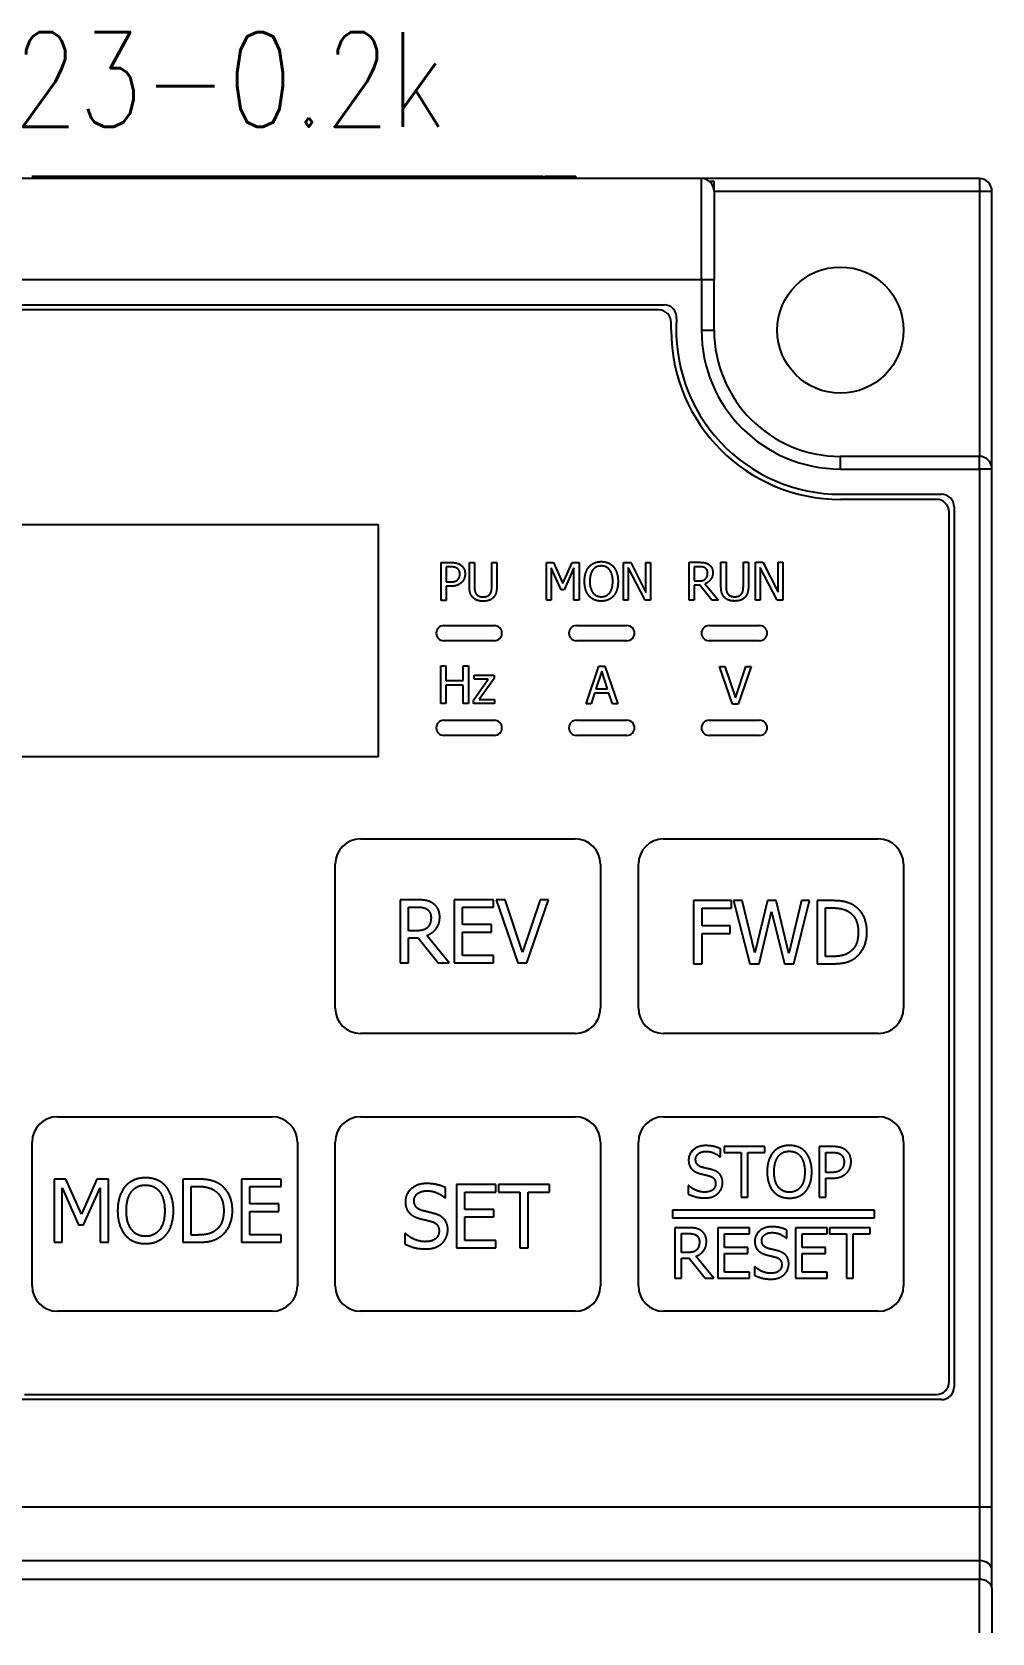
# Model space of a CAD drawing. Header units: millimetres. Extents: x -1721 to 4288, y -273 to 2028.
# Drawn here: x 138 to 168.4, y 1297.3 to 1348 of the extents above; entities that cross this region are included whole.
import ezdxf
from ezdxf.enums import TextEntityAlignment as Align

# ---------------------------------------------------------------- set-up
doc = ezdxf.new("R2010")
doc.units = ezdxf.units.MM
doc.header["$LTSCALE"] = 5
doc.header["$MEASUREMENT"] = 0
doc.layers.add('2', color=2, linetype='CONTINUOUS')
doc.layers.add('圖框', color=7, linetype='CONTINUOUS')
doc.styles.add('標楷體', font='simplex.shx', dxfattribs={"width": 0.8, "bigfont": 'chineset.shx'})

msp = doc.modelspace()

# ---------------------------------------------------------------- linework, layer by layer
at = {"layer": '圖框'}
for p, q in [((159.193, 1343.337), (114.393, 1343.337)), ((137.985, 1343.417), (138.112, 1343.417)), ((138.112, 1343.417), (138.34, 1343.417)), ((138.112, 1343.337), (138.112, 1343.417)), ((138.34, 1343.337), (138.34, 1343.417)), ((138.34, 1343.417), (138.457, 1343.417)), ((138.457, 1343.337), (138.457, 1343.417)), ((138.457, 1343.417), (138.516, 1343.417)), ((138.516, 1343.337), (138.516, 1343.417)), ((138.516, 1343.417), (138.784, 1343.417)), ((138.784, 1343.337), (138.784, 1343.417)), ((138.784, 1343.417), (138.939, 1343.417)), ((138.939, 1343.417), (139.023, 1343.417)), ((138.939, 1343.337), (138.939, 1343.417)), ((139.023, 1343.417), (139.346, 1343.417)), ((139.023, 1343.337), (139.023, 1343.417)), ((139.346, 1343.337), (139.346, 1343.417)), ((139.346, 1343.417), (139.457, 1343.417)), ((139.457, 1343.417), (139.599, 1343.417)), ((139.457, 1343.337), (139.457, 1343.417)), ((139.599, 1343.337), (139.599, 1343.417)), ((139.698, 1343.337), (139.698, 1343.417)), ((139.956, 1343.337), (139.956, 1343.417)), ((140.205, 1343.337), (140.205, 1343.417)), ((140.319, 1343.337), (140.319, 1343.417)), ((140.319, 1343.417), (140.467, 1343.417)), ((140.467, 1343.337), (140.467, 1343.417)), ((140.633, 1343.337), (140.633, 1343.417)), ((140.653, 1343.337), (140.653, 1343.417)), ((140.747, 1343.337), (140.747, 1343.417)), ((140.986, 1343.337), (140.986, 1343.417)), ((141.119, 1343.337), (141.119, 1343.417)), ((141.217, 1343.417), (141.307, 1343.417)), ((141.217, 1343.337), (141.217, 1343.417)), ((141.307, 1343.337), (141.307, 1343.417)), ((141.392, 1343.337), (141.392, 1343.417)), ((141.622, 1343.337), (141.622, 1343.417)), ((141.852, 1343.337), (141.852, 1343.417)), ((141.938, 1343.337), (141.938, 1343.417)), ((141.938, 1343.417), (142.106, 1343.417)), ((142.106, 1343.337), (142.106, 1343.417)), ((142.106, 1343.417), (142.215, 1343.417)), ((142.215, 1343.337), (142.215, 1343.417)), ((142.215, 1343.417), (142.32, 1343.417)), ((142.32, 1343.417), (142.398, 1343.417)), ((142.32, 1343.337), (142.32, 1343.417)), ((142.32, 1343.417), (142.32, 1343.417)), ((142.32, 1343.337), (142.32, 1343.417)), ((142.398, 1343.417), (142.464, 1343.417)), ((142.398, 1343.337), (142.398, 1343.417)), ((142.464, 1343.337), (142.464, 1343.417)), ((142.464, 1343.417), (142.593, 1343.417)), ((142.593, 1343.337), (142.593, 1343.417)), ((142.762, 1343.337), (142.762, 1343.417)), ((142.762, 1343.417), (143.192, 1343.417)), ((143.192, 1343.337), (143.192, 1343.417)), ((143.192, 1343.417), (143.434, 1343.417)), ((143.434, 1343.417), (143.525, 1343.417)), ((143.434, 1343.337), (143.434, 1343.417)), ((143.525, 1343.337), (143.525, 1343.417)), ((143.525, 1343.417), (143.768, 1343.417)), ((143.768, 1343.417), (143.851, 1343.417)), ((143.768, 1343.337), (143.768, 1343.417)), ((143.851, 1343.337), (143.851, 1343.417)), ((143.859, 1343.417), (144.031, 1343.417)), ((143.859, 1343.337), (143.859, 1343.417)), ((144.031, 1343.337), (144.031, 1343.417)), ((144.285, 1343.337), (144.285, 1343.417)), ((144.433, 1343.337), (144.433, 1343.417)), ((144.489, 1343.337), (144.489, 1343.417)), ((144.553, 1343.417), (144.66, 1343.417)), ((144.553, 1343.337), (144.553, 1343.417)), ((144.66, 1343.337), (144.66, 1343.417)), ((144.66, 1343.417), (145.104, 1343.417)), ((145.104, 1343.417), (145.174, 1343.417)), ((145.104, 1343.337), (145.104, 1343.417)), ((145.174, 1343.417), (145.18, 1343.417)), ((145.174, 1343.337), (145.174, 1343.417)), ((145.18, 1343.337), (145.18, 1343.417)), ((145.272, 1343.417), (145.386, 1343.417)), ((145.272, 1343.337), (145.272, 1343.417)), ((145.386, 1343.417), (145.823, 1343.417)), ((145.386, 1343.337), (145.386, 1343.417)), ((145.823, 1343.337), (145.823, 1343.417)), ((145.823, 1343.417), (145.974, 1343.417)), ((145.974, 1343.337), (145.974, 1343.417)), ((145.974, 1343.417), (145.986, 1343.417)), ((145.986, 1343.337), (145.986, 1343.417)), ((146.22, 1343.337), (146.22, 1343.417)), ((146.22, 1343.417), (146.826, 1343.417)), ((146.826, 1343.337), (146.826, 1343.417)), ((147.021, 1343.417), (147.028, 1343.417)), ((147.021, 1343.337), (147.021, 1343.417)), ((147.028, 1343.417), (147.117, 1343.417)), ((147.028, 1343.337), (147.028, 1343.417)), ((147.117, 1343.417), (147.316, 1343.417)), ((147.117, 1343.337), (147.117, 1343.417)), ((147.316, 1343.417), (147.373, 1343.417)), ((147.316, 1343.337), (147.316, 1343.417)), ((147.373, 1343.417), (147.573, 1343.417)), ((147.373, 1343.337), (147.373, 1343.417)), ((147.573, 1343.337), (147.573, 1343.417)), ((147.573, 1343.417), (147.668, 1343.417)), ((147.668, 1343.337), (147.668, 1343.417)), ((147.668, 1343.417), (147.718, 1343.417)), ((147.718, 1343.337), (147.718, 1343.417)), ((147.718, 1343.417), (147.778, 1343.417)), ((147.778, 1343.417), (147.875, 1343.417)), ((147.778, 1343.337), (147.778, 1343.417)), ((147.875, 1343.417), (147.945, 1343.417)), ((147.875, 1343.337), (147.875, 1343.417)), ((147.945, 1343.417), (148.258, 1343.417)), ((147.945, 1343.337), (147.945, 1343.417)), ((148.258, 1343.417), (148.328, 1343.417)), ((148.258, 1343.337), (148.258, 1343.417)), ((148.328, 1343.337), (148.328, 1343.417)), ((148.328, 1343.417), (148.43, 1343.417)), ((148.43, 1343.417), (148.539, 1343.417)), ((148.43, 1343.337), (148.43, 1343.417)), ((148.539, 1343.417), (148.721, 1343.417)), ((148.539, 1343.337), (148.539, 1343.417)), ((148.721, 1343.337), (148.721, 1343.417)), ((148.991, 1343.337), (148.991, 1343.417)), ((149.147, 1343.337), (149.147, 1343.417)), ((149.277, 1343.417), (149.302, 1343.417)), ((149.277, 1343.337), (149.277, 1343.417)), ((149.302, 1343.337), (149.302, 1343.417)), ((149.302, 1343.417), (149.776, 1343.417)), ((149.776, 1343.417), (150.059, 1343.417)), ((149.776, 1343.337), (149.776, 1343.417)), ((150.059, 1343.337), (150.059, 1343.417)), ((150.062, 1343.417), (150.246, 1343.417)), ((150.062, 1343.337), (150.062, 1343.417)), ((150.246, 1343.337), (150.246, 1343.417)), ((150.246, 1343.417), (150.53, 1343.417)), ((150.53, 1343.337), (150.53, 1343.417)), ((150.53, 1343.417), (150.693, 1343.417)), ((150.693, 1343.417), (150.782, 1343.417)), ((150.693, 1343.337), (150.693, 1343.417)), ((150.782, 1343.417), (151.124, 1343.417)), ((150.782, 1343.337), (150.782, 1343.417)), ((151.124, 1343.337), (151.124, 1343.417)), ((151.124, 1343.417), (151.242, 1343.417)), ((151.242, 1343.337), (151.242, 1343.417)), ((151.484, 1343.337), (151.484, 1343.417)), ((151.565, 1343.417), (151.668, 1343.417)), ((151.565, 1343.337), (151.565, 1343.417)), ((151.668, 1343.337), (151.668, 1343.417)), ((151.668, 1343.417), (151.727, 1343.417)), ((151.727, 1343.337), (151.727, 1343.417)), ((151.727, 1343.417), (151.74, 1343.417)), ((151.74, 1343.337), (151.74, 1343.417)), ((151.839, 1343.337), (151.839, 1343.417)), ((152.093, 1343.337), (152.093, 1343.417)), ((152.233, 1343.337), (152.233, 1343.417)), ((152.337, 1343.337), (152.337, 1343.417)), ((152.337, 1343.417), (152.473, 1343.417)), ((152.473, 1343.417), (152.569, 1343.417)), ((152.473, 1343.337), (152.473, 1343.417)), ((152.569, 1343.417), (152.928, 1343.417)), ((152.569, 1343.337), (152.569, 1343.417)), ((152.928, 1343.337), (152.928, 1343.417)), ((152.928, 1343.417), (153.023, 1343.417)), ((153.023, 1343.417), (153.187, 1343.417)), ((153.023, 1343.337), (153.023, 1343.417)), ((153.187, 1343.337), (153.187, 1343.417)), ((153.187, 1343.417), (153.471, 1343.417)), ((153.471, 1343.337), (153.471, 1343.417)), ((153.471, 1343.417), (153.52, 1343.417)), ((153.52, 1343.337), (153.52, 1343.417)), ((153.52, 1343.417), (153.634, 1343.417)), ((153.634, 1343.417), (153.723, 1343.417)), ((153.634, 1343.337), (153.634, 1343.417)), ((153.723, 1343.417), (154.065, 1343.417)), ((153.723, 1343.337), (153.723, 1343.417)), ((154.065, 1343.337), (154.065, 1343.417)), ((154.065, 1343.417), (154.183, 1343.417)), ((154.183, 1343.337), (154.183, 1343.417)), ((154.241, 1343.337), (154.241, 1343.417)), ((154.29, 1343.417), (154.387, 1343.417)), ((154.29, 1343.337), (154.29, 1343.417)), ((154.387, 1343.417), (154.457, 1343.417)), ((154.387, 1343.337), (154.387, 1343.417)), ((154.457, 1343.417), (154.77, 1343.417)), ((154.457, 1343.337), (154.457, 1343.417)), ((154.77, 1343.417), (154.841, 1343.417)), ((154.77, 1343.337), (154.77, 1343.417)), ((154.841, 1343.337), (154.841, 1343.417)), ((154.841, 1343.417), (154.942, 1343.417)), ((154.942, 1343.337), (154.942, 1343.417)), ((155.218, 1343.337), (155.218, 1343.417)), ((167.993, 1343.337), (159.193, 1343.337)), ((159.193, 1340.137), (159.193, 1343.337)), ((159.433, 1343.257), (159.593, 1343.257)), ((159.593, 1342.937), (159.593, 1343.257)), ((167.993, 1343.337), (167.993, 1342.937)), ((159.593, 1342.937), (167.993, 1342.937)), ((159.593, 1342.937), (159.593, 1340.137)), ((167.993, 1342.937), (168.393, 1342.937)), ((167.993, 1342.937), (167.993, 1334.537)), ((168.393, 1334.137), (168.393, 1342.937)), ((114.393, 1340.137), (159.193, 1340.137)), ((159.193, 1340.137), (159.193, 1338.537)), ((159.193, 1340.137), (159.593, 1340.137)), ((159.593, 1338.537), (159.593, 1340.137)), ((115.593, 1339.337), (158.007, 1339.337)), ((157.833, 1339.177), (115.753, 1339.177)), ((158.233, 1338.537), (158.233, 1338.777)), ((159.193, 1338.537), (159.593, 1338.537)), ((163.593, 1334.137), (163.593, 1334.537)), ((167.993, 1334.537), (163.593, 1334.537)), ((167.993, 1334.137), (167.993, 1334.537)), ((163.593, 1334.137), (167.993, 1334.137)), ((167.993, 1334.137), (167.993, 1301.252)), ((168.393, 1334.137), (167.993, 1334.137)), ((168.393, 1301.252), (168.393, 1334.137)), ((163.593, 1333.337), (166.793, 1333.337)), ((166.633, 1333.177), (163.593, 1333.177)), ((167.193, 1332.937), (167.193, 1305.057)), ((118.553, 1332.377), (148.953, 1332.377)), ((148.953, 1332.377), (148.953, 1325.017)), ((167.033, 1305.217), (167.033, 1332.777)), ((150.947, 1329.976), (150.947, 1331.176)), ((150.947, 1331.176), (151.248, 1331.176)), ((151.239, 1331.038), (151.106, 1331.038)), ((151.106, 1331.038), (151.106, 1330.559)), ((151.843, 1330.427), (151.843, 1331.176)), ((151.843, 1331.176), (152.002, 1331.176)), ((152.002, 1331.176), (152.002, 1330.427)), ((152.551, 1330.423), (152.551, 1331.176)), ((152.551, 1331.176), (152.711, 1331.176)), ((152.711, 1331.176), (152.711, 1330.427)), ((154.285, 1329.979), (154.285, 1331.179)), ((154.285, 1331.179), (154.503, 1331.179)), ((154.744, 1330.309), (154.434, 1331.012)), ((154.434, 1331.012), (154.434, 1329.979)), ((154.503, 1331.179), (154.802, 1330.511)), ((154.802, 1330.511), (155.092, 1331.179)), ((155.154, 1331.012), (154.841, 1330.309)), ((155.092, 1331.179), (155.314, 1331.179)), ((155.154, 1329.979), (155.154, 1331.012)), ((155.314, 1331.179), (155.314, 1329.979)), ((156.725, 1329.979), (156.725, 1331.179)), ((156.725, 1331.179), (156.951, 1331.179)), ((157.405, 1329.979), (156.874, 1331.013)), ((156.874, 1331.013), (156.874, 1329.979)), ((156.951, 1331.179), (157.435, 1330.229)), ((157.435, 1330.229), (157.435, 1331.179)), ((157.435, 1331.179), (157.583, 1331.179)), ((157.583, 1331.179), (157.583, 1329.979)), ((158.801, 1329.982), (158.801, 1331.182)), ((158.801, 1331.182), (159.11, 1331.182)), ((159.119, 1331.043), (158.96, 1331.043)), ((158.96, 1331.043), (158.96, 1330.592)), ((159.81, 1330.433), (159.81, 1331.182)), ((159.81, 1331.182), (159.97, 1331.182)), ((159.97, 1331.182), (159.97, 1330.433)), ((160.519, 1330.429), (160.519, 1331.182)), ((160.519, 1331.182), (160.679, 1331.182)), ((160.679, 1331.182), (160.679, 1330.433)), ((160.907, 1329.982), (160.907, 1331.182)), ((160.907, 1331.182), (161.134, 1331.182)), ((161.587, 1329.982), (161.056, 1331.016)), ((161.056, 1331.016), (161.056, 1329.982)), ((161.134, 1331.182), (161.617, 1330.231)), ((161.617, 1330.231), (161.617, 1331.182)), ((161.617, 1331.182), (161.766, 1331.182)), ((161.766, 1331.182), (161.766, 1329.982)), ((151.106, 1330.559), (151.215, 1330.559)), ((151.242, 1330.423), (151.106, 1330.423)), ((151.106, 1330.423), (151.106, 1329.976)), ((158.96, 1330.592), (159.101, 1330.592)), ((159.143, 1330.459), (158.96, 1330.459)), ((158.96, 1330.459), (158.96, 1329.982)), ((159.523, 1329.982), (159.143, 1330.459)), ((159.303, 1330.504), (159.73, 1329.982)), ((151.106, 1329.976), (150.947, 1329.976)), ((154.434, 1329.979), (154.285, 1329.979)), ((154.841, 1330.309), (154.744, 1330.309)), ((155.314, 1329.979), (155.154, 1329.979)), ((156.874, 1329.979), (156.725, 1329.979)), ((157.583, 1329.979), (157.405, 1329.979)), ((158.96, 1329.982), (158.801, 1329.982)), ((159.73, 1329.982), (159.523, 1329.982)), ((161.056, 1329.982), (160.907, 1329.982)), ((161.766, 1329.982), (161.587, 1329.982)), ((151.033, 1329.177), (152.633, 1329.177)), ((155.233, 1329.177), (156.833, 1329.177)), ((159.433, 1329.177), (161.033, 1329.177)), ((152.633, 1328.697), (151.033, 1328.697)), ((156.833, 1328.697), (155.233, 1328.697)), ((161.033, 1328.697), (159.433, 1328.697)), ((150.938, 1326.704), (150.938, 1327.904)), ((150.938, 1327.904), (151.097, 1327.904)), ((151.097, 1327.904), (151.097, 1327.433)), ((151.649, 1327.433), (151.649, 1327.904)), ((151.649, 1327.904), (151.809, 1327.904)), ((151.809, 1327.904), (151.809, 1326.704)), ((155.535, 1326.697), (155.939, 1327.897)), ((155.939, 1327.897), (156.136, 1327.897)), ((156.136, 1327.897), (156.54, 1326.697)), ((160.178, 1326.683), (159.765, 1327.883)), ((159.765, 1327.883), (159.936, 1327.883)), ((159.936, 1327.883), (160.269, 1326.886)), ((160.269, 1326.886), (160.601, 1327.883)), ((160.764, 1327.883), (160.351, 1326.683)), ((160.601, 1327.883), (160.764, 1327.883)), ((151.097, 1327.433), (151.649, 1327.433)), ((151.97, 1326.816), (152.441, 1327.48)), ((151.99, 1327.48), (151.99, 1327.604)), ((151.99, 1327.604), (152.623, 1327.604)), ((152.441, 1327.48), (151.99, 1327.48)), ((152.623, 1327.496), (152.15, 1326.831)), ((152.623, 1327.604), (152.623, 1327.496)), ((156.034, 1327.734), (155.849, 1327.169)), ((156.219, 1327.169), (156.034, 1327.734)), ((151.649, 1327.291), (151.097, 1327.291)), ((151.097, 1327.291), (151.097, 1326.704)), ((151.649, 1326.704), (151.649, 1327.291)), ((151.97, 1326.704), (151.97, 1326.816)), ((152.15, 1326.831), (152.632, 1326.831)), ((152.632, 1326.831), (152.632, 1326.704)), ((155.805, 1327.033), (155.696, 1326.697)), ((156.263, 1327.033), (155.805, 1327.033)), ((155.849, 1327.169), (156.219, 1327.169)), ((156.372, 1326.697), (156.263, 1327.033)), ((151.097, 1326.704), (150.938, 1326.704)), ((151.809, 1326.704), (151.649, 1326.704)), ((152.632, 1326.704), (151.97, 1326.704)), ((155.696, 1326.697), (155.535, 1326.697)), ((156.54, 1326.697), (156.372, 1326.697)), ((160.351, 1326.683), (160.178, 1326.683)), ((151.033, 1326.177), (152.633, 1326.177)), ((155.233, 1326.177), (156.833, 1326.177)), ((159.433, 1326.177), (161.033, 1326.177)), ((152.633, 1325.697), (151.033, 1325.697)), ((156.833, 1325.697), (155.233, 1325.697)), ((161.033, 1325.697), (159.433, 1325.697)), ((148.953, 1325.017), (118.553, 1325.017)), ((148.393, 1322.417), (155.193, 1322.417)), ((157.993, 1322.417), (164.793, 1322.417)), ((147.593, 1317.057), (147.593, 1321.617)), ((155.993, 1321.617), (155.993, 1317.057)), ((157.193, 1317.057), (157.193, 1321.617)), ((165.593, 1321.617), (165.593, 1317.057)), ((149.652, 1320.49), (149.652, 1318.49)), ((150.168, 1320.49), (149.652, 1320.49)), ((149.918, 1319.508), (149.918, 1320.26)), ((149.918, 1320.26), (150.182, 1320.26)), ((152.61, 1320.49), (151.359, 1320.49)), ((151.359, 1320.49), (151.359, 1318.49)), ((151.625, 1320.253), (152.61, 1320.253)), ((151.625, 1319.705), (151.625, 1320.253)), ((152.61, 1320.253), (152.61, 1320.49)), ((152.688, 1320.49), (153.377, 1318.49)), ((152.973, 1320.49), (152.688, 1320.49)), ((153.527, 1318.829), (152.973, 1320.49)), ((154.082, 1320.49), (153.527, 1318.829)), ((153.664, 1318.49), (154.352, 1320.49)), ((154.352, 1320.49), (154.082, 1320.49)), ((158.943, 1320.464), (158.943, 1318.464)), ((160.14, 1320.464), (158.943, 1320.464)), ((159.209, 1319.664), (159.209, 1320.228)), ((159.209, 1320.228), (160.14, 1320.228)), ((160.14, 1320.228), (160.14, 1320.464)), ((160.211, 1320.464), (160.721, 1318.464)), ((160.485, 1320.464), (160.211, 1320.464)), ((160.887, 1318.806), (160.485, 1320.464)), ((161.285, 1320.464), (160.887, 1318.806)), ((161.556, 1320.464), (161.285, 1320.464)), ((161.958, 1318.787), (161.556, 1320.464)), ((162.358, 1320.464), (161.958, 1318.787)), ((162.117, 1318.464), (162.619, 1320.464)), ((162.619, 1320.464), (162.358, 1320.464)), ((162.857, 1320.464), (162.857, 1318.464)), ((163.313, 1320.464), (162.857, 1320.464)), ((163.123, 1318.695), (163.123, 1320.234)), ((163.123, 1320.234), (163.326, 1320.234)), ((152.544, 1319.705), (151.625, 1319.705)), ((152.544, 1319.469), (152.544, 1319.705)), ((161.016, 1318.464), (161.412, 1320.124)), ((161.412, 1320.124), (161.819, 1318.464)), ((150.151, 1319.508), (149.918, 1319.508)), ((149.918, 1319.286), (150.223, 1319.286)), ((149.918, 1318.49), (149.918, 1319.286)), ((150.223, 1319.286), (150.855, 1318.49)), ((151.2, 1318.49), (150.489, 1319.36)), ((151.625, 1319.469), (152.544, 1319.469)), ((151.625, 1318.726), (151.625, 1319.469)), ((160.101, 1319.664), (159.209, 1319.664)), ((159.209, 1319.427), (160.101, 1319.427)), ((159.209, 1318.464), (159.209, 1319.427)), ((160.101, 1319.427), (160.101, 1319.664)), ((152.61, 1318.726), (151.625, 1318.726)), ((152.61, 1318.49), (152.61, 1318.726)), ((163.326, 1318.695), (163.123, 1318.695)), ((149.652, 1318.49), (149.918, 1318.49)), ((150.855, 1318.49), (151.2, 1318.49)), ((151.359, 1318.49), (152.61, 1318.49)), ((153.377, 1318.49), (153.664, 1318.49)), ((158.943, 1318.464), (159.209, 1318.464)), ((160.721, 1318.464), (161.016, 1318.464)), ((161.819, 1318.464), (162.117, 1318.464)), ((162.857, 1318.464), (163.318, 1318.464)), ((155.193, 1316.257), (148.393, 1316.257)), ((164.793, 1316.257), (157.993, 1316.257)), ((138.793, 1313.617), (145.593, 1313.617)), ((148.393, 1313.617), (155.193, 1313.617)), ((157.993, 1313.617), (164.793, 1313.617)), ((137.993, 1308.257), (137.993, 1312.817)), ((146.393, 1312.817), (146.393, 1308.257)), ((147.593, 1308.257), (147.593, 1312.817)), ((155.993, 1312.817), (155.993, 1308.257)), ((157.193, 1308.257), (157.193, 1312.817)), ((159.799, 1312.345), (159.799, 1312.599)), ((159.914, 1312.674), (159.914, 1312.485)), ((161.2, 1312.674), (159.914, 1312.674)), ((161.2, 1312.485), (161.2, 1312.674)), ((162.92, 1312.674), (162.92, 1311.074)), ((163.322, 1312.674), (162.92, 1312.674)), ((165.593, 1312.817), (165.593, 1308.257)), ((159.783, 1312.345), (159.799, 1312.345)), ((159.914, 1312.485), (160.451, 1312.485)), ((160.451, 1312.485), (160.451, 1311.074)), ((160.664, 1312.485), (161.2, 1312.485)), ((160.664, 1311.074), (160.664, 1312.485)), ((163.132, 1311.852), (163.132, 1312.49)), ((163.132, 1312.49), (163.309, 1312.49)), ((138.694, 1311.641), (138.694, 1309.641)), ((139.057, 1311.641), (138.694, 1311.641)), ((139.557, 1310.527), (139.057, 1311.641)), ((140.04, 1311.641), (139.557, 1310.527)), ((140.409, 1311.641), (140.04, 1311.641)), ((140.409, 1309.641), (140.409, 1311.641)), ((142.761, 1311.641), (142.761, 1309.641)), ((143.216, 1311.641), (142.761, 1311.641)), ((145.878, 1311.641), (144.626, 1311.641)), ((144.626, 1311.641), (144.626, 1309.641)), ((145.878, 1311.404), (145.878, 1311.641)), ((163.278, 1311.852), (163.132, 1311.852)), ((163.132, 1311.671), (163.313, 1311.671)), ((163.132, 1311.074), (163.132, 1311.671)), ((138.942, 1311.364), (139.459, 1310.192)), ((138.942, 1309.641), (138.942, 1311.364)), ((139.621, 1310.192), (140.143, 1311.364)), ((140.143, 1311.364), (140.143, 1309.641)), ((143.027, 1309.871), (143.027, 1311.411)), ((143.027, 1311.411), (143.229, 1311.411)), ((144.892, 1311.404), (145.878, 1311.404)), ((144.892, 1310.856), (144.892, 1311.404)), ((151.081, 1311.054), (151.081, 1311.372)), ((152.68, 1311.466), (151.429, 1311.466)), ((151.429, 1311.466), (151.429, 1309.466)), ((151.695, 1311.229), (152.68, 1311.229)), ((151.695, 1310.681), (151.695, 1311.229)), ((152.68, 1311.229), (152.68, 1311.466)), ((152.768, 1311.466), (152.768, 1311.229)), ((154.376, 1311.466), (152.768, 1311.466)), ((152.768, 1311.229), (153.439, 1311.229)), ((153.439, 1311.229), (153.439, 1309.466)), ((153.705, 1311.229), (154.376, 1311.229)), ((153.705, 1309.466), (153.705, 1311.229)), ((154.376, 1311.229), (154.376, 1311.466)), ((158.773, 1311.437), (158.773, 1311.17)), ((158.789, 1311.437), (158.773, 1311.437)), ((160.451, 1311.074), (160.664, 1311.074)), ((162.92, 1311.074), (163.132, 1311.074)), ((145.811, 1310.856), (144.892, 1310.856)), ((144.892, 1310.62), (145.811, 1310.62)), ((144.892, 1309.877), (144.892, 1310.62)), ((145.811, 1310.62), (145.811, 1310.856)), ((151.061, 1311.054), (151.081, 1311.054)), ((152.614, 1310.681), (151.695, 1310.681)), ((152.614, 1310.444), (152.614, 1310.681)), ((158.275, 1310.657), (158.275, 1310.417)), ((164.675, 1310.657), (158.275, 1310.657)), ((164.675, 1310.417), (164.675, 1310.657)), ((139.459, 1310.192), (139.621, 1310.192)), ((151.695, 1310.444), (152.614, 1310.444)), ((151.695, 1309.702), (151.695, 1310.444)), ((158.275, 1310.417), (164.675, 1310.417)), ((158.349, 1310.102), (158.349, 1308.502)), ((158.761, 1310.102), (158.349, 1310.102)), ((160.715, 1310.102), (159.714, 1310.102)), ((159.714, 1310.102), (159.714, 1308.502)), ((160.715, 1309.913), (160.715, 1310.102)), ((163.174, 1310.102), (162.173, 1310.102)), ((162.173, 1310.102), (162.173, 1308.502)), ((163.174, 1309.913), (163.174, 1310.102)), ((163.244, 1310.102), (163.244, 1309.913)), ((164.531, 1310.102), (163.244, 1310.102)), ((164.531, 1309.913), (164.531, 1310.102)), ((138.694, 1309.641), (138.942, 1309.641)), ((140.143, 1309.641), (140.409, 1309.641)), ((142.761, 1309.641), (143.221, 1309.641)), ((143.229, 1309.871), (143.027, 1309.871)), ((144.626, 1309.641), (145.878, 1309.641)), ((145.878, 1309.877), (144.892, 1309.877)), ((145.878, 1309.641), (145.878, 1309.877)), ((149.799, 1309.919), (149.799, 1309.585)), ((149.818, 1309.919), (149.799, 1309.919)), ((152.68, 1309.702), (151.695, 1309.702)), ((152.68, 1309.466), (152.68, 1309.702)), ((158.561, 1309.317), (158.561, 1309.918)), ((158.561, 1309.918), (158.773, 1309.918)), ((159.926, 1309.913), (160.715, 1309.913)), ((159.926, 1309.475), (159.926, 1309.913)), ((161.879, 1309.773), (161.895, 1309.773)), ((161.895, 1309.773), (161.895, 1310.027)), ((162.386, 1309.913), (163.174, 1309.913)), ((162.386, 1309.475), (162.386, 1309.913)), ((163.244, 1309.913), (163.781, 1309.913)), ((163.781, 1309.913), (163.781, 1308.502)), ((163.994, 1309.913), (164.531, 1309.913)), ((163.994, 1308.502), (163.994, 1309.913)), ((151.429, 1309.466), (152.68, 1309.466)), ((153.439, 1309.466), (153.705, 1309.466)), ((158.748, 1309.317), (158.561, 1309.317)), ((158.561, 1309.139), (158.805, 1309.139)), ((158.561, 1308.502), (158.561, 1309.139)), ((158.805, 1309.139), (159.311, 1308.502)), ((159.587, 1308.502), (159.018, 1309.199)), ((160.662, 1309.475), (159.926, 1309.475)), ((159.926, 1309.286), (160.662, 1309.286)), ((159.926, 1308.692), (159.926, 1309.286)), ((160.662, 1309.286), (160.662, 1309.475)), ((163.121, 1309.475), (162.386, 1309.475)), ((162.386, 1309.286), (163.121, 1309.286)), ((162.386, 1308.692), (162.386, 1309.286)), ((163.121, 1309.286), (163.121, 1309.475)), ((160.715, 1308.692), (159.926, 1308.692)), ((160.715, 1308.502), (160.715, 1308.692)), ((160.869, 1308.865), (160.869, 1308.598)), ((160.885, 1308.865), (160.869, 1308.865)), ((163.174, 1308.692), (162.386, 1308.692)), ((163.174, 1308.502), (163.174, 1308.692)), ((158.349, 1308.502), (158.561, 1308.502)), ((159.311, 1308.502), (159.587, 1308.502)), ((159.714, 1308.502), (160.715, 1308.502)), ((162.173, 1308.502), (163.174, 1308.502)), ((163.781, 1308.502), (163.994, 1308.502)), ((145.593, 1307.457), (138.793, 1307.457)), ((155.193, 1307.457), (148.393, 1307.457)), ((164.793, 1307.457), (157.993, 1307.457)), ((166.793, 1304.657), (137.593, 1304.657)), ((137.753, 1304.817), (166.633, 1304.817)), ((167.993, 1301.252), (114.393, 1301.252)), ((167.993, 1301.252), (167.993, 1299.555)), ((168.393, 1301.252), (167.993, 1301.252)), ((168.393, 1299.272), (168.393, 1301.252)), ((114.393, 1299.555), (167.993, 1299.555)), ((167.993, 1299.555), (167.993, 1298.96)), ((167.993, 1298.96), (114.393, 1298.96)), ((167.993, 1297.263), (167.993, 1298.96)), ((168.393, 1298.678), (168.393, 1299.272)), ((168.393, 1298.678), (168.393, 1297.263))]:
    msp.add_line(p, q, dxfattribs=at)
msp.add_circle((163.593, 1338.537), 2, dxfattribs=at)
for centre, radius, start, end in [((159.193, 1342.937), 0.4, 0, 90), ((167.993, 1342.937), 0.4, 0, 90), ((157.833, 1338.777), 0.4, 0, 90), ((158.007, 1338.937), 0.4, 355.904, 90), ((163.593, 1338.537), 5.36, 180, 270), ((163.593, 1338.537), 5.2, 175.904, 270), ((163.593, 1338.537), 4.4, 180, 270), ((163.593, 1338.537), 4, 180, 270), ((167.993, 1334.137), 0.4, 0, 90), ((166.633, 1332.777), 0.4, 0, 90), ((166.793, 1332.937), 0.4, 0, 90), ((151.033, 1328.937), 0.24, 90, 270), ((152.633, 1328.937), 0.24, 270, 90), ((155.233, 1328.937), 0.24, 90, 270), ((156.833, 1328.937), 0.24, 270, 90), ((159.433, 1328.937), 0.24, 90, 270), ((161.033, 1328.937), 0.24, 270, 90), ((151.033, 1325.937), 0.24, 90, 270), ((152.633, 1325.937), 0.24, 270, 90), ((155.233, 1325.937), 0.24, 90, 270), ((156.833, 1325.937), 0.24, 270, 90), ((159.433, 1325.937), 0.24, 90, 270), ((161.033, 1325.937), 0.24, 270, 90), ((148.393, 1321.617), 0.8, 90, 180), ((155.193, 1321.617), 0.8, 0, 90), ((157.993, 1321.617), 0.8, 90, 180), ((164.793, 1321.617), 0.8, 0, 90), ((148.393, 1317.057), 0.8, 180, 270), ((155.193, 1317.057), 0.8, 270, 0), ((157.993, 1317.057), 0.8, 180, 270), ((164.793, 1317.057), 0.8, 270, 0), ((138.793, 1312.817), 0.8, 90, 180), ((145.593, 1312.817), 0.8, 0, 90), ((148.393, 1312.817), 0.8, 90, 180), ((155.193, 1312.817), 0.8, 0, 90), ((157.993, 1312.817), 0.8, 90, 180), ((164.793, 1312.817), 0.8, 0, 90), ((138.793, 1308.257), 0.8, 180, 270), ((145.593, 1308.257), 0.8, 270, 0), ((148.393, 1308.257), 0.8, 180, 270), ((155.193, 1308.257), 0.8, 270, 0), ((157.993, 1308.257), 0.8, 180, 270), ((164.793, 1308.257), 0.8, 270, 0), ((166.633, 1305.217), 0.4, 270, 0), ((166.793, 1305.057), 0.4, 270, 0)]:
    msp.add_arc(centre, radius, start, end, dxfattribs=at)
for centre in [(167.993, 1299.272), (167.993, 1298.678)]:
    msp.add_ellipse(centre, major_axis=(0.4, 0), ratio=0.707107, start_param=0, end_param=1.570796, dxfattribs=at)
for points in [[(139.599, 1343.417), (139.62, 1343.417), (139.65, 1343.417), (139.698, 1343.417)], [(139.698, 1343.417), (139.744, 1343.417), (139.877, 1343.417), (139.956, 1343.417)], [(139.956, 1343.417), (140.018, 1343.417), (140.15, 1343.417), (140.205, 1343.417)], [(140.633, 1343.417), (140.644, 1343.417), (140.653, 1343.417)], [(140.653, 1343.417), (140.673, 1343.417), (140.703, 1343.417), (140.747, 1343.417)], [(140.747, 1343.417), (140.791, 1343.417), (140.912, 1343.417), (140.986, 1343.417)], [(140.986, 1343.417), (141.025, 1343.417), (141.091, 1343.417), (141.119, 1343.417)], [(141.119, 1343.417), (141.152, 1343.417), (141.192, 1343.417), (141.217, 1343.417)], [(141.307, 1343.417), (141.325, 1343.417), (141.351, 1343.417), (141.392, 1343.417)], [(141.392, 1343.417), (141.433, 1343.417), (141.55, 1343.417), (141.622, 1343.417)], [(141.622, 1343.417), (141.695, 1343.417), (141.81, 1343.417), (141.852, 1343.417)], [(141.852, 1343.417), (141.893, 1343.417), (141.92, 1343.417), (141.938, 1343.417)], [(143.851, 1343.417), (143.854, 1343.417), (143.859, 1343.417)], [(144.031, 1343.417), (144.124, 1343.417), (144.239, 1343.417), (144.285, 1343.417)], [(144.285, 1343.417), (144.353, 1343.417), (144.401, 1343.417), (144.433, 1343.417)], [(144.433, 1343.417), (144.466, 1343.417), (144.489, 1343.417)], [(144.489, 1343.417), (144.517, 1343.417), (144.553, 1343.417)], [(148.721, 1343.417), (148.82, 1343.417), (148.941, 1343.417), (148.991, 1343.417)], [(148.991, 1343.417), (149.062, 1343.417), (149.113, 1343.417), (149.147, 1343.417)], [(150.059, 1343.417), (150.061, 1343.417), (150.062, 1343.417)], [(151.484, 1343.417), (151.522, 1343.417), (151.548, 1343.417), (151.565, 1343.417)], [(151.74, 1343.417), (151.761, 1343.417), (151.793, 1343.417), (151.839, 1343.417)], [(151.839, 1343.417), (151.886, 1343.417), (152.014, 1343.417), (152.093, 1343.417)], [(152.093, 1343.417), (152.134, 1343.417), (152.203, 1343.417), (152.233, 1343.417)], [(152.233, 1343.417), (152.268, 1343.417), (152.311, 1343.417), (152.337, 1343.417)], [(154.241, 1343.417), (154.244, 1343.417), (154.29, 1343.417)], [(151.453, 1330.992), (151.415, 1331.017), (151.313, 1331.038), (151.239, 1331.038)], [(151.248, 1331.176), (151.355, 1331.176), (151.505, 1331.141), (151.562, 1331.101)], [(151.539, 1330.809), (151.539, 1330.872), (151.496, 1330.963), (151.453, 1330.992)], [(151.562, 1331.101), (151.63, 1331.055), (151.705, 1330.914), (151.705, 1330.814)], [(155.489, 1330.579), (155.489, 1330.729), (155.564, 1330.959), (155.633, 1331.042)], [(155.633, 1331.042), (155.703, 1331.121), (155.898, 1331.204), (156.019, 1331.204)], [(155.753, 1330.941), (155.706, 1330.88), (155.655, 1330.695), (155.655, 1330.579)], [(156.02, 1331.066), (155.933, 1331.066), (155.803, 1331.006), (155.753, 1330.941)], [(156.019, 1331.204), (156.141, 1331.204), (156.338, 1331.118), (156.406, 1331.042)], [(156.285, 1330.941), (156.238, 1331.004), (156.103, 1331.066), (156.02, 1331.066)], [(156.383, 1330.579), (156.383, 1330.697), (156.332, 1330.881), (156.285, 1330.941)], [(156.406, 1331.042), (156.474, 1330.962), (156.55, 1330.728), (156.55, 1330.579)], [(159.11, 1331.182), (159.213, 1331.182), (159.352, 1331.159), (159.416, 1331.118)], [(159.31, 1331.003), (159.276, 1331.025), (159.185, 1331.043), (159.119, 1331.043)], [(159.552, 1330.856), (159.552, 1330.725), (159.418, 1330.547), (159.303, 1330.504)], [(159.385, 1330.843), (159.385, 1330.896), (159.348, 1330.976), (159.31, 1331.003)], [(159.416, 1331.118), (159.479, 1331.078), (159.552, 1330.95), (159.552, 1330.856)], [(151.215, 1330.559), (151.313, 1330.559), (151.432, 1330.591), (151.471, 1330.631)], [(151.6, 1330.548), (151.538, 1330.487), (151.37, 1330.423), (151.242, 1330.423)], [(151.471, 1330.631), (151.507, 1330.667), (151.539, 1330.752), (151.539, 1330.809)], [(151.705, 1330.814), (151.705, 1330.736), (151.65, 1330.596), (151.6, 1330.548)], [(151.957, 1330.062), (151.894, 1330.124), (151.843, 1330.299), (151.843, 1330.427)], [(152.002, 1330.427), (152.002, 1330.344), (152.023, 1330.231), (152.054, 1330.185)], [(152.5, 1330.185), (152.53, 1330.231), (152.551, 1330.343), (152.551, 1330.423)], [(152.711, 1330.427), (152.711, 1330.302), (152.66, 1330.123), (152.596, 1330.062)], [(155.632, 1330.117), (155.563, 1330.197), (155.489, 1330.431), (155.489, 1330.579)], [(155.655, 1330.579), (155.655, 1330.342), (155.853, 1330.092), (156.02, 1330.092)], [(156.02, 1330.092), (156.186, 1330.092), (156.383, 1330.342), (156.383, 1330.579)], [(156.55, 1330.579), (156.55, 1330.433), (156.476, 1330.197), (156.406, 1330.117)], [(159.101, 1330.592), (159.17, 1330.592), (159.279, 1330.617), (159.317, 1330.655)], [(159.317, 1330.655), (159.352, 1330.688), (159.385, 1330.781), (159.385, 1330.843)], [(159.925, 1330.067), (159.862, 1330.129), (159.81, 1330.304), (159.81, 1330.433)], [(159.97, 1330.433), (159.97, 1330.349), (159.991, 1330.236), (160.021, 1330.191)], [(160.468, 1330.191), (160.498, 1330.236), (160.519, 1330.348), (160.519, 1330.429)], [(160.679, 1330.433), (160.679, 1330.307), (160.628, 1330.128), (160.564, 1330.067)], [(152.276, 1329.951), (152.17, 1329.951), (152.013, 1330.006), (151.957, 1330.062)], [(152.054, 1330.185), (152.086, 1330.136), (152.196, 1330.087), (152.276, 1330.087)], [(152.276, 1330.087), (152.351, 1330.087), (152.468, 1330.136), (152.5, 1330.185)], [(152.596, 1330.062), (152.539, 1330.005), (152.387, 1329.951), (152.276, 1329.951)], [(156.019, 1329.953), (155.897, 1329.953), (155.703, 1330.036), (155.632, 1330.117)], [(156.406, 1330.117), (156.332, 1330.033), (156.136, 1329.953), (156.019, 1329.953)], [(160.244, 1329.956), (160.138, 1329.956), (159.981, 1330.012), (159.925, 1330.067)], [(160.021, 1330.191), (160.054, 1330.142), (160.164, 1330.092), (160.244, 1330.092)], [(160.244, 1330.092), (160.319, 1330.092), (160.436, 1330.142), (160.468, 1330.191)], [(160.564, 1330.067), (160.507, 1330.011), (160.355, 1329.956), (160.244, 1329.956)], [(150.677, 1320.384), (150.571, 1320.453), (150.339, 1320.49), (150.168, 1320.49)], [(150.182, 1320.26), (150.292, 1320.26), (150.443, 1320.229), (150.5, 1320.192)], [(150.903, 1319.947), (150.903, 1320.104), (150.782, 1320.316), (150.677, 1320.384)], [(164.029, 1320.306), (163.916, 1320.38), (163.595, 1320.464), (163.313, 1320.464)], [(163.326, 1320.234), (163.506, 1320.234), (163.747, 1320.178), (163.854, 1320.114)], [(164.434, 1319.463), (164.434, 1319.755), (164.222, 1320.178), (164.029, 1320.306)], [(150.489, 1319.36), (150.68, 1319.431), (150.903, 1319.728), (150.903, 1319.947)], [(150.5, 1320.192), (150.565, 1320.148), (150.626, 1320.013), (150.626, 1319.926)], [(150.626, 1319.926), (150.626, 1319.822), (150.571, 1319.666), (150.513, 1319.611)], [(163.854, 1320.114), (164.005, 1320.022), (164.157, 1319.696), (164.157, 1319.466)], [(150.513, 1319.611), (150.45, 1319.548), (150.267, 1319.508), (150.151, 1319.508)], [(164.157, 1319.466), (164.157, 1319.233), (164.018, 1318.922), (163.879, 1318.828)], [(164.026, 1318.625), (164.212, 1318.748), (164.434, 1319.189), (164.434, 1319.463)], [(163.879, 1318.828), (163.77, 1318.751), (163.503, 1318.695), (163.326, 1318.695)], [(163.318, 1318.464), (163.561, 1318.464), (163.874, 1318.529), (164.026, 1318.625)], [(159.323, 1312.703), (159.088, 1312.703), (158.785, 1312.44), (158.785, 1312.245)], [(159.799, 1312.599), (159.696, 1312.65), (159.458, 1312.703), (159.323, 1312.703)], [(161.978, 1312.708), (161.818, 1312.708), (161.557, 1312.598), (161.464, 1312.491)], [(162.494, 1312.491), (162.404, 1312.594), (162.142, 1312.708), (161.978, 1312.708)], [(163.74, 1312.574), (163.664, 1312.628), (163.464, 1312.674), (163.322, 1312.674)], [(158.785, 1312.245), (158.785, 1312.152), (158.839, 1312.009), (158.889, 1311.956)], [(159.007, 1312.267), (159.007, 1312.38), (159.189, 1312.519), (159.337, 1312.519)], [(159.215, 1312.018), (159.114, 1312.045), (159.007, 1312.166), (159.007, 1312.267)], [(159.337, 1312.519), (159.468, 1312.519), (159.707, 1312.415), (159.783, 1312.345)], [(161.464, 1312.491), (161.372, 1312.381), (161.272, 1312.075), (161.272, 1311.874)], [(161.493, 1311.874), (161.493, 1312.03), (161.561, 1312.276), (161.624, 1312.358)], [(161.624, 1312.358), (161.691, 1312.444), (161.864, 1312.524), (161.98, 1312.524)], [(161.98, 1312.524), (162.091, 1312.524), (162.27, 1312.441), (162.334, 1312.358)], [(162.334, 1312.358), (162.396, 1312.278), (162.465, 1312.032), (162.465, 1311.874)], [(162.686, 1311.874), (162.686, 1312.074), (162.585, 1312.385), (162.494, 1312.491)], [(163.309, 1312.49), (163.409, 1312.49), (163.543, 1312.463), (163.594, 1312.429)], [(163.594, 1312.429), (163.652, 1312.39), (163.709, 1312.268), (163.709, 1312.185)], [(163.709, 1312.185), (163.709, 1312.109), (163.667, 1311.996), (163.619, 1311.948)], [(163.931, 1312.192), (163.931, 1312.326), (163.83, 1312.514), (163.74, 1312.574)], [(163.791, 1311.837), (163.857, 1311.902), (163.931, 1312.088), (163.931, 1312.192)], [(141.584, 1311.683), (141.383, 1311.683), (141.057, 1311.545), (140.941, 1311.412)], [(142.229, 1311.412), (142.116, 1311.54), (141.788, 1311.683), (141.584, 1311.683)], [(143.933, 1311.482), (143.819, 1311.556), (143.498, 1311.641), (143.216, 1311.641)], [(158.889, 1311.956), (158.939, 1311.903), (159.07, 1311.837), (159.153, 1311.815)], [(159.153, 1311.815), (159.245, 1311.791), (159.368, 1311.763), (159.442, 1311.742)], [(159.543, 1311.934), (159.479, 1311.953), (159.283, 1312), (159.215, 1312.018)], [(159.442, 1311.742), (159.545, 1311.712), (159.639, 1311.593), (159.639, 1311.497)], [(159.861, 1311.531), (159.861, 1311.68), (159.708, 1311.883), (159.543, 1311.934)], [(161.272, 1311.874), (161.272, 1311.677), (161.37, 1311.365), (161.462, 1311.258)], [(161.98, 1311.225), (161.758, 1311.225), (161.493, 1311.559), (161.493, 1311.874)], [(162.465, 1311.874), (162.465, 1311.559), (162.201, 1311.225), (161.98, 1311.225)], [(162.494, 1311.258), (162.588, 1311.365), (162.686, 1311.68), (162.686, 1311.874)], [(163.619, 1311.948), (163.567, 1311.894), (163.407, 1311.852), (163.278, 1311.852)], [(163.313, 1311.671), (163.484, 1311.671), (163.708, 1311.755), (163.791, 1311.837)], [(140.941, 1311.412), (140.826, 1311.274), (140.701, 1310.892), (140.701, 1310.641)], [(140.978, 1310.641), (140.978, 1310.835), (141.062, 1311.143), (141.142, 1311.245)], [(141.142, 1311.245), (141.224, 1311.352), (141.442, 1311.453), (141.586, 1311.453)], [(141.586, 1311.453), (141.725, 1311.453), (141.949, 1311.349), (142.028, 1311.245)], [(142.028, 1311.245), (142.106, 1311.145), (142.192, 1310.838), (142.192, 1310.641)], [(142.469, 1310.641), (142.469, 1310.89), (142.343, 1311.279), (142.229, 1311.412)], [(143.229, 1311.411), (143.409, 1311.411), (143.651, 1311.354), (143.758, 1311.291)], [(143.758, 1311.291), (143.908, 1311.198), (144.061, 1310.872), (144.061, 1310.642)], [(144.338, 1310.639), (144.338, 1310.931), (144.126, 1311.354), (143.933, 1311.482)], [(150.486, 1311.501), (150.192, 1311.501), (149.813, 1311.172), (149.813, 1310.929)], [(150.09, 1310.957), (150.09, 1311.098), (150.319, 1311.271), (150.504, 1311.271)], [(151.081, 1311.372), (150.953, 1311.435), (150.654, 1311.501), (150.486, 1311.501)], [(150.504, 1311.271), (150.667, 1311.271), (150.966, 1311.141), (151.061, 1311.054)], [(158.773, 1311.17), (158.881, 1311.118), (159.125, 1311.046), (159.298, 1311.046)], [(159.283, 1311.23), (159.16, 1311.23), (158.894, 1311.339), (158.789, 1311.437)], [(159.639, 1311.497), (159.639, 1311.376), (159.459, 1311.23), (159.283, 1311.23)], [(159.298, 1311.046), (159.445, 1311.046), (159.639, 1311.121), (159.716, 1311.191)], [(159.716, 1311.191), (159.785, 1311.255), (159.861, 1311.436), (159.861, 1311.531)], [(161.462, 1311.258), (161.557, 1311.151), (161.816, 1311.041), (161.978, 1311.041)], [(161.978, 1311.041), (162.135, 1311.041), (162.396, 1311.147), (162.494, 1311.258)], [(140.701, 1310.641), (140.701, 1310.394), (140.824, 1310.004), (140.939, 1309.871)], [(141.586, 1309.829), (141.309, 1309.829), (140.978, 1310.247), (140.978, 1310.641)], [(142.192, 1310.641), (142.192, 1310.247), (141.863, 1309.829), (141.586, 1309.829)], [(142.229, 1309.871), (142.346, 1310.004), (142.469, 1310.398), (142.469, 1310.641)], [(144.061, 1310.642), (144.061, 1310.409), (143.921, 1310.098), (143.782, 1310.004)], [(143.929, 1309.801), (144.116, 1309.924), (144.338, 1310.365), (144.338, 1310.639)], [(149.813, 1310.929), (149.813, 1310.812), (149.881, 1310.634), (149.943, 1310.568)], [(149.943, 1310.568), (150.006, 1310.501), (150.17, 1310.419), (150.273, 1310.391)], [(150.351, 1310.645), (150.225, 1310.679), (150.09, 1310.83), (150.09, 1310.957)], [(150.761, 1310.54), (150.68, 1310.564), (150.436, 1310.623), (150.351, 1310.645)], [(150.273, 1310.391), (150.389, 1310.362), (150.543, 1310.326), (150.635, 1310.3)], [(150.635, 1310.3), (150.763, 1310.263), (150.881, 1310.114), (150.881, 1309.994)], [(151.158, 1310.036), (151.158, 1310.222), (150.967, 1310.477), (150.761, 1310.54)], [(159.168, 1310.018), (159.084, 1310.073), (158.898, 1310.102), (158.761, 1310.102)], [(161.419, 1310.131), (161.184, 1310.131), (160.881, 1309.868), (160.881, 1309.673)], [(161.895, 1310.027), (161.792, 1310.078), (161.554, 1310.131), (161.419, 1310.131)], [(140.939, 1309.871), (141.057, 1309.736), (141.382, 1309.599), (141.584, 1309.599)], [(141.584, 1309.599), (141.78, 1309.599), (142.106, 1309.731), (142.229, 1309.871)], [(143.221, 1309.641), (143.464, 1309.641), (143.777, 1309.705), (143.929, 1309.801)], [(143.782, 1310.004), (143.673, 1309.928), (143.406, 1309.871), (143.229, 1309.871)], [(149.799, 1309.585), (149.933, 1309.521), (150.238, 1309.43), (150.455, 1309.43)], [(150.436, 1309.66), (150.282, 1309.66), (149.949, 1309.796), (149.818, 1309.919)], [(150.881, 1309.994), (150.881, 1309.843), (150.656, 1309.66), (150.436, 1309.66)], [(150.455, 1309.43), (150.638, 1309.43), (150.881, 1309.524), (150.977, 1309.611)], [(150.977, 1309.611), (151.063, 1309.691), (151.158, 1309.918), (151.158, 1310.036)], [(158.773, 1309.918), (158.861, 1309.918), (158.981, 1309.894), (159.027, 1309.864)], [(159.018, 1309.199), (159.171, 1309.256), (159.35, 1309.493), (159.35, 1309.668)], [(159.027, 1309.864), (159.079, 1309.829), (159.128, 1309.721), (159.128, 1309.651)], [(159.128, 1309.651), (159.128, 1309.568), (159.084, 1309.444), (159.037, 1309.4)], [(159.35, 1309.668), (159.35, 1309.794), (159.252, 1309.964), (159.168, 1310.018)], [(160.881, 1309.673), (160.881, 1309.58), (160.935, 1309.437), (160.985, 1309.384)], [(161.103, 1309.695), (161.103, 1309.808), (161.285, 1309.947), (161.433, 1309.947)], [(161.311, 1309.446), (161.21, 1309.474), (161.103, 1309.594), (161.103, 1309.695)], [(161.433, 1309.947), (161.564, 1309.947), (161.803, 1309.843), (161.879, 1309.773)], [(159.037, 1309.4), (158.986, 1309.349), (158.84, 1309.317), (158.748, 1309.317)], [(160.985, 1309.384), (161.035, 1309.331), (161.166, 1309.265), (161.249, 1309.243)], [(161.249, 1309.243), (161.341, 1309.219), (161.464, 1309.191), (161.538, 1309.17)], [(161.639, 1309.362), (161.574, 1309.381), (161.379, 1309.428), (161.311, 1309.446)], [(161.538, 1309.17), (161.641, 1309.14), (161.735, 1309.021), (161.735, 1308.925)], [(161.957, 1308.959), (161.957, 1309.108), (161.804, 1309.311), (161.639, 1309.362)], [(160.869, 1308.598), (160.977, 1308.546), (161.22, 1308.474), (161.394, 1308.474)], [(161.379, 1308.658), (161.256, 1308.658), (160.99, 1308.767), (160.885, 1308.865)], [(161.735, 1308.925), (161.735, 1308.805), (161.555, 1308.658), (161.379, 1308.658)], [(161.394, 1308.474), (161.541, 1308.474), (161.735, 1308.549), (161.812, 1308.619)], [(161.812, 1308.619), (161.88, 1308.683), (161.957, 1308.864), (161.957, 1308.959)]]:
    msp.add_open_spline(points, degree=2, dxfattribs=at)
for points, knots in [([(140.205, 1343.417), (140.221, 1343.417), (140.278, 1343.417), (140.319, 1343.417)], [-1.2469443, -1.2469443, -1.2469443, -1, -0.4366739, -0.4366739, -0.4366739]), ([(140.467, 1343.417), (140.499, 1343.417), (140.589, 1343.417), (140.633, 1343.417)], [-1.449653, -1.449653, -1.449653, -1, 0, 0, 0]), ([(142.593, 1343.417), (142.673, 1343.417), (142.746, 1343.417), (142.762, 1343.417)], [-1.857302, -1.857302, -1.857302, -1, -0.736097, -0.736097, -0.736097]), ([(145.18, 1343.417), (145.214, 1343.417), (145.264, 1343.417), (145.272, 1343.417)], [-2, -2, -2, -1, -0.907217, -0.907217, -0.907217]), ([(145.986, 1343.417), (146.039, 1343.417), (146.118, 1343.417), (146.22, 1343.417)], [-2, -2, -2, -1, -0.277988, -0.277988, -0.277988]), ([(146.826, 1343.417), (146.843, 1343.417), (146.922, 1343.417), (147.021, 1343.417)], [-1.331469, -1.331469, -1.331469, -1, -0.294047, -0.294047, -0.294047]), ([(149.147, 1343.417), (149.17, 1343.417), (149.26, 1343.417), (149.277, 1343.417)], [-1.2211242, -1.2211242, -1.2211242, -1, -0.2426501, -0.2426501, -0.2426501]), ([(151.242, 1343.417), (151.318, 1343.417), (151.436, 1343.417), (151.484, 1343.417)], [-1.821042, -1.821042, -1.821042, -1, 0, 0, 0]), ([(154.942, 1343.417), (154.972, 1343.417), (155.105, 1343.417), (155.173, 1343.417), (155.218, 1343.417)], [-2.267488, -2.267488, -2.267488, -2, -1, 0, 0, 0])]:
    msp.add_open_spline(points, degree=2, knots=knots, dxfattribs=at)

# ---------------------------------------------------------------- texts
at = {"layer": '2', "style": '標楷體', "width": 0.8}
msp.add_text('SC3-023-0.2k', height=3, dxfattribs=at).set_placement((138.731, 1346.482, -0.672), align=Align.MIDDLE)

doc.saveas('drawing.dxf')
